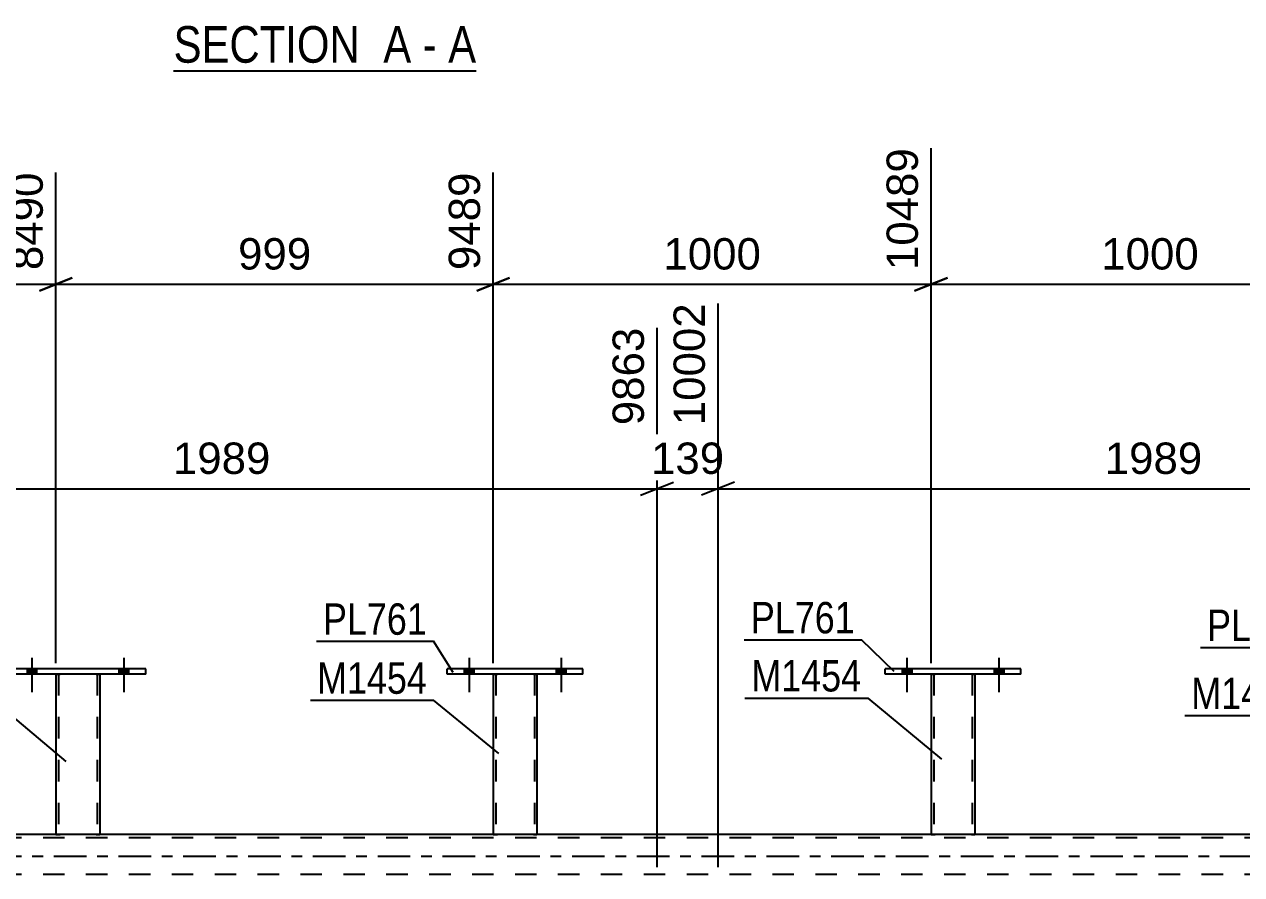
# Model space of a CAD drawing. Header units: millimetres. Extents: x 0 to 841, y 0 to 594.
# Drawn here: x 415.9 to 527.1, y 440.3 to 517.9 of the extents above; entities that cross this region are included whole.
import ezdxf

# ---------------------------------------------------------------- set-up
doc = ezdxf.new("R2010")
doc.units = ezdxf.units.MM
doc.linetypes.add('DXK_LINE_DOT2', pattern=[3.9198, 1.9599, -1.9599])
doc.linetypes.add('DXK_LINE_DOT3', pattern=[5.9187, 2.979, -0.9799, 0.9799, -0.9799])
doc.styles.add('Arial', font='ARIAL.TTF', dxfattribs={"height": 0.2})
doc.styles.add('Arial Narrow', font='ARIALN.TTF', dxfattribs={"height": 0.2})

# ---------------------------------------------------------------- blocks, each defined once
blk = doc.blocks.new('Unknown-317662454-12 - 1694')
at = {"color": 6, "linetype": 'Continuous'}
blk.add_line((429.51, 513.69), (457.15, 513.69), dxfattribs=at)
at = {"color": 0, "linetype": 'Continuous'}
for points in [[(447.62, 514.44), (447.62, 517.94), (429.51, 517.94), (429.51, 514.44)], [(451.22, 514.44), (451.22, 517.94), (448.67, 517.94), (448.67, 514.44)], [(453.55, 514.44), (453.55, 517.94), (452.27, 517.94), (452.27, 514.44)], [(457.15, 514.44), (457.15, 517.94), (454.6, 517.94), (454.6, 514.44)]]:
    blk.add_wipeout(points, dxfattribs=at)
at = {"color": 7, "linetype": 'Continuous', "style": 'Arial Narrow'}
for s, p in [('SECTION ', (429.51, 514.44)), ('A', (448.67, 514.44)), ('A', (454.6, 514.44)), ('-', (452.27, 514.44))]:
    blk.add_text(s, height=3.34, dxfattribs=at).set_placement(p)
blk = doc.blocks.new('Bolt-317662454-2955 - 2855')
at = {"linetype": 'Continuous'}
for points in [[(416.12, 458.6), (417, 458.6), (417, 459.08), (416.12, 459.08)], [(424.52, 458.6), (425.4, 458.6), (425.4, 459.08), (424.52, 459.08)]]:
    blk.add_hatch(color=1, dxfattribs=at).paths.add_polyline_path(points)
at = {"color": 1, "linetype": 'Continuous'}
for p, q in [((416.56, 460.08), (416.56, 456.96)), ((424.96, 460.08), (424.96, 456.96)), ((416.12, 459.08), (416.12, 458.6)), ((417, 459.08), (417, 458.6)), ((424.52, 459.08), (424.52, 458.6)), ((425.4, 459.08), (425.4, 458.6))]:
    blk.add_line(p, q, dxfattribs=at)
blk = doc.blocks.new('Part-317662454-3079 - 2855')
at = {"color": 2, "linetype": 'Continuous'}
for p, q in [((458.71, 458.6), (458.71, 443.96)), ((462.71, 458.6), (462.71, 443.96)), ((458.75, 443.96), (458.71, 443.96)), ((458.85, 443.96), (458.75, 443.96)), ((459.01, 443.96), (458.85, 443.96)), ((462.42, 443.96), (459.01, 443.96)), ((462.57, 443.96), (462.42, 443.96)), ((462.68, 443.96), (462.57, 443.96)), ((462.71, 443.96), (462.68, 443.96))]:
    blk.add_line(p, q, dxfattribs=at)
at = {"color": 7, "linetype": 'DXK_LINE_DOT2'}
for p, q in [((458.71, 458.6), (458.71, 458.6)), ((458.71, 458.6), (458.71, 458.6)), ((458.71, 458.6), (458.71, 458.6)), ((458.75, 458.6), (458.71, 458.6)), ((458.71, 458.6), (458.75, 458.6)), ((458.85, 458.6), (458.75, 458.6)), ((458.75, 458.6), (458.85, 458.6)), ((459.01, 458.6), (458.85, 458.6)), ((458.85, 458.6), (459.01, 458.6)), ((458.95, 458.6), (458.95, 458.6)), ((458.95, 458.6), (458.95, 443.96)), ((458.97, 458.6), (458.95, 458.6)), ((458.95, 458.6), (458.97, 458.6)), ((459.02, 458.6), (458.97, 458.6)), ((458.97, 458.6), (459.02, 458.6)), ((462.42, 458.6), (459.01, 458.6)), ((462.42, 458.6), (459.01, 458.6)), ((462.32, 458.6), (459.02, 458.6)), ((459.02, 458.6), (459.1, 458.6)), ((462.4, 458.6), (459.1, 458.6)), ((462.4, 458.6), (462.32, 458.6)), ((462.45, 458.6), (462.4, 458.6)), ((462.4, 458.6), (462.45, 458.6)), ((462.42, 458.6), (462.57, 458.6)), ((462.57, 458.6), (462.42, 458.6)), ((462.47, 458.6), (462.45, 458.6)), ((462.45, 458.6), (462.47, 458.6)), ((462.47, 458.6), (462.47, 458.6)), ((462.47, 458.6), (462.47, 443.96)), ((462.57, 458.6), (462.68, 458.6)), ((462.68, 458.6), (462.57, 458.6)), ((462.68, 458.6), (462.71, 458.6)), ((462.71, 458.6), (462.68, 458.6)), ((462.71, 458.6), (462.71, 458.6)), ((462.71, 458.6), (462.71, 458.6)), ((462.71, 458.6), (462.71, 458.6)), ((458.71, 443.96), (458.75, 443.96)), ((458.75, 443.96), (458.85, 443.96)), ((458.85, 443.96), (459.01, 443.96)), ((458.97, 443.96), (458.95, 443.96)), ((458.95, 443.96), (458.97, 443.96)), ((459.02, 443.96), (458.97, 443.96)), ((458.97, 443.96), (459.01, 443.96)), ((462.42, 443.96), (459.01, 443.96)), ((459.01, 443.96), (459.02, 443.96)), ((462.32, 443.96), (459.02, 443.96)), ((459.02, 443.96), (459.1, 443.96)), ((462.4, 443.96), (459.1, 443.96)), ((462.4, 443.96), (462.32, 443.96)), ((462.45, 443.96), (462.4, 443.96)), ((462.4, 443.96), (462.45, 443.96)), ((462.42, 443.96), (462.57, 443.96)), ((462.47, 443.96), (462.45, 443.96)), ((462.45, 443.96), (462.47, 443.96)), ((462.57, 443.96), (462.68, 443.96)), ((462.68, 443.96), (462.71, 443.96))]:
    blk.add_line(p, q, dxfattribs=at)
blk = doc.blocks.new('Part-317662454-2923 - 2855')
at = {"color": 2, "linetype": 'Continuous'}
for p, q in [((418.76, 443.96), (382.71, 443.96)), ((458.71, 443.96), (422.76, 443.96)), ((498.71, 443.96), (462.71, 443.96)), ((538.71, 443.96), (502.71, 443.96))]:
    blk.add_line(p, q, dxfattribs=at)
at = {"color": 7, "linetype": 'DXK_LINE_DOT2'}
for p, q in [((422.76, 443.96), (418.76, 443.96)), ((462.71, 443.96), (458.71, 443.96)), ((502.71, 443.96), (498.71, 443.96)), ((764.49, 443.64), (79.16, 443.64)), ((764.49, 440.28), (79.16, 440.28))]:
    blk.add_line(p, q, dxfattribs=at)
at = {"color": 7, "linetype": 'DXK_LINE_DOT3'}
blk.add_line((69.36, 441.96), (764.49, 441.96), dxfattribs=at)
blk = doc.blocks.new('Bolt-317662454-2951 - 2855')
at = {"linetype": 'Continuous'}
for points in [[(496.07, 458.6), (496.95, 458.6), (496.95, 459.08), (496.07, 459.08)], [(504.47, 458.6), (505.35, 458.6), (505.35, 459.08), (504.47, 459.08)]]:
    blk.add_hatch(color=1, dxfattribs=at).paths.add_polyline_path(points)
at = {"color": 1, "linetype": 'Continuous'}
for p, q in [((496.51, 460.08), (496.51, 456.96)), ((504.91, 460.08), (504.91, 456.96)), ((496.07, 459.08), (496.07, 458.6)), ((496.95, 459.08), (496.95, 458.6)), ((504.47, 459.08), (504.47, 458.6)), ((505.35, 459.08), (505.35, 458.6))]:
    blk.add_line(p, q, dxfattribs=at)
blk = doc.blocks.new('Bolt-317662454-2952 - 2855')
at = {"linetype": 'Continuous'}
for points in [[(456.07, 458.6), (456.95, 458.6), (456.95, 459.08), (456.07, 459.08)], [(464.47, 458.6), (465.35, 458.6), (465.35, 459.08), (464.47, 459.08)]]:
    blk.add_hatch(color=1, dxfattribs=at).paths.add_polyline_path(points)
at = {"color": 1, "linetype": 'Continuous'}
for p, q in [((456.51, 460.08), (456.51, 456.96)), ((464.91, 460.08), (464.91, 456.96)), ((456.07, 459.08), (456.07, 458.6)), ((456.95, 459.08), (456.95, 458.6)), ((464.47, 459.08), (464.47, 458.6)), ((465.35, 459.08), (465.35, 458.6))]:
    blk.add_line(p, q, dxfattribs=at)
blk = doc.blocks.new('Bolt-317662454-2953 - 2855')
at = {"linetype": 'Continuous'}
for points in [[(456.07, 458.6), (456.95, 458.6), (456.95, 459.08), (456.07, 459.08)], [(464.47, 458.6), (465.35, 458.6), (465.35, 459.08), (464.47, 459.08)]]:
    blk.add_hatch(color=1, dxfattribs=at).paths.add_polyline_path(points)
at = {"color": 1, "linetype": 'Continuous'}
for p, q in [((456.51, 460.08), (456.51, 456.96)), ((464.91, 460.08), (464.91, 456.96)), ((456.07, 459.08), (456.07, 458.6)), ((456.95, 459.08), (456.95, 458.6)), ((464.47, 459.08), (464.47, 458.6)), ((465.35, 459.08), (465.35, 458.6))]:
    blk.add_line(p, q, dxfattribs=at)
blk = doc.blocks.new('Bolt-317662454-2954 - 2855')
at = {"linetype": 'Continuous'}
for points in [[(416.12, 458.6), (417, 458.6), (417, 459.08), (416.12, 459.08)], [(424.52, 458.6), (425.4, 458.6), (425.4, 459.08), (424.52, 459.08)]]:
    blk.add_hatch(color=1, dxfattribs=at).paths.add_polyline_path(points)
at = {"color": 1, "linetype": 'Continuous'}
for p, q in [((416.56, 460.08), (416.56, 456.96)), ((424.96, 460.08), (424.96, 456.96)), ((416.12, 459.08), (416.12, 458.6)), ((417, 459.08), (417, 458.6)), ((424.52, 459.08), (424.52, 458.6)), ((425.4, 459.08), (425.4, 458.6))]:
    blk.add_line(p, q, dxfattribs=at)
blk = doc.blocks.new('Bolt-317662454-2968 - 2855')
at = {"linetype": 'Continuous'}
for points in [[(496.07, 458.6), (496.95, 458.6), (496.95, 459.08), (496.07, 459.08)], [(504.47, 458.6), (505.35, 458.6), (505.35, 459.08), (504.47, 459.08)]]:
    blk.add_hatch(color=1, dxfattribs=at).paths.add_polyline_path(points)
at = {"color": 1, "linetype": 'Continuous'}
for p, q in [((496.51, 460.08), (496.51, 456.96)), ((504.91, 460.08), (504.91, 456.96)), ((496.07, 459.08), (496.07, 458.6)), ((496.95, 459.08), (496.95, 458.6)), ((504.47, 459.08), (504.47, 458.6)), ((505.35, 459.08), (505.35, 458.6))]:
    blk.add_line(p, q, dxfattribs=at)
blk = doc.blocks.new('Part-317662454-3089 - 2855')
at = {"color": 2, "linetype": 'Continuous'}
for p, q in [((418.76, 458.6), (418.76, 443.96)), ((422.76, 458.6), (422.76, 443.96)), ((418.8, 443.96), (418.76, 443.96)), ((418.9, 443.96), (418.8, 443.96)), ((419.06, 443.96), (418.9, 443.96)), ((422.47, 443.96), (419.06, 443.96)), ((422.62, 443.96), (422.47, 443.96)), ((422.73, 443.96), (422.62, 443.96)), ((422.76, 443.96), (422.73, 443.96))]:
    blk.add_line(p, q, dxfattribs=at)
at = {"color": 7, "linetype": 'DXK_LINE_DOT2'}
for p, q in [((418.76, 458.6), (418.76, 458.6)), ((418.76, 458.6), (418.76, 458.6)), ((418.76, 458.6), (418.76, 458.6)), ((418.8, 458.6), (418.76, 458.6)), ((418.76, 458.6), (418.8, 458.6)), ((418.9, 458.6), (418.8, 458.6)), ((418.8, 458.6), (418.9, 458.6)), ((419.06, 458.6), (418.9, 458.6)), ((418.9, 458.6), (419.06, 458.6)), ((419, 458.6), (419, 458.6)), ((419, 458.6), (419, 443.96)), ((419.02, 458.6), (419, 458.6)), ((419, 458.6), (419.02, 458.6)), ((419.07, 458.6), (419.02, 458.6)), ((419.02, 458.6), (419.07, 458.6)), ((422.47, 458.6), (419.06, 458.6)), ((422.47, 458.6), (419.06, 458.6)), ((422.37, 458.6), (419.07, 458.6)), ((419.07, 458.6), (419.15, 458.6)), ((422.45, 458.6), (419.15, 458.6)), ((422.45, 458.6), (422.37, 458.6)), ((422.5, 458.6), (422.45, 458.6)), ((422.45, 458.6), (422.5, 458.6)), ((422.47, 458.6), (422.62, 458.6)), ((422.62, 458.6), (422.47, 458.6)), ((422.52, 458.6), (422.5, 458.6)), ((422.5, 458.6), (422.52, 458.6)), ((422.52, 458.6), (422.52, 458.6)), ((422.52, 458.6), (422.52, 443.96)), ((422.62, 458.6), (422.73, 458.6)), ((422.73, 458.6), (422.62, 458.6)), ((422.73, 458.6), (422.76, 458.6)), ((422.76, 458.6), (422.73, 458.6)), ((422.76, 458.6), (422.76, 458.6)), ((422.76, 458.6), (422.76, 458.6)), ((422.76, 458.6), (422.76, 458.6)), ((418.76, 443.96), (418.8, 443.96)), ((418.8, 443.96), (418.9, 443.96)), ((418.9, 443.96), (419.06, 443.96)), ((419.02, 443.96), (419, 443.96)), ((419, 443.96), (419.02, 443.96)), ((419.07, 443.96), (419.02, 443.96)), ((419.02, 443.96), (419.06, 443.96)), ((422.47, 443.96), (419.06, 443.96)), ((419.06, 443.96), (419.07, 443.96)), ((422.37, 443.96), (419.07, 443.96)), ((419.07, 443.96), (419.15, 443.96)), ((422.45, 443.96), (419.15, 443.96)), ((422.45, 443.96), (422.37, 443.96)), ((422.5, 443.96), (422.45, 443.96)), ((422.45, 443.96), (422.5, 443.96)), ((422.47, 443.96), (422.62, 443.96)), ((422.52, 443.96), (422.5, 443.96)), ((422.5, 443.96), (422.52, 443.96)), ((422.62, 443.96), (422.73, 443.96)), ((422.73, 443.96), (422.76, 443.96))]:
    blk.add_line(p, q, dxfattribs=at)
blk = doc.blocks.new('Part-317662454-2983 - 2855')
at = {"color": 2, "linetype": 'Continuous'}
for p, q in [((498.71, 458.6), (498.71, 443.96)), ((502.71, 458.6), (502.71, 443.96)), ((498.75, 443.96), (498.71, 443.96)), ((498.85, 443.96), (498.75, 443.96)), ((499.01, 443.96), (498.85, 443.96)), ((502.42, 443.96), (499.01, 443.96)), ((502.57, 443.96), (502.42, 443.96)), ((502.68, 443.96), (502.57, 443.96)), ((502.71, 443.96), (502.68, 443.96))]:
    blk.add_line(p, q, dxfattribs=at)
at = {"color": 7, "linetype": 'DXK_LINE_DOT2'}
for p, q in [((498.71, 458.6), (498.71, 458.6)), ((498.71, 458.6), (498.71, 458.6)), ((498.71, 458.6), (498.71, 458.6)), ((498.75, 458.6), (498.71, 458.6)), ((498.71, 458.6), (498.75, 458.6)), ((498.85, 458.6), (498.75, 458.6)), ((498.75, 458.6), (498.85, 458.6)), ((499.01, 458.6), (498.85, 458.6)), ((498.85, 458.6), (499.01, 458.6)), ((498.95, 458.6), (498.95, 458.6)), ((498.95, 458.6), (498.95, 443.96)), ((498.97, 458.6), (498.95, 458.6)), ((498.95, 458.6), (498.97, 458.6)), ((499.02, 458.6), (498.97, 458.6)), ((498.97, 458.6), (499.02, 458.6)), ((502.42, 458.6), (499.01, 458.6)), ((502.42, 458.6), (499.01, 458.6)), ((502.32, 458.6), (499.02, 458.6)), ((499.02, 458.6), (499.1, 458.6)), ((502.4, 458.6), (499.1, 458.6)), ((502.4, 458.6), (502.32, 458.6)), ((502.45, 458.6), (502.4, 458.6)), ((502.4, 458.6), (502.45, 458.6)), ((502.42, 458.6), (502.57, 458.6)), ((502.57, 458.6), (502.42, 458.6)), ((502.47, 458.6), (502.45, 458.6)), ((502.45, 458.6), (502.47, 458.6)), ((502.47, 458.6), (502.47, 458.6)), ((502.47, 458.6), (502.47, 443.96)), ((502.57, 458.6), (502.68, 458.6)), ((502.68, 458.6), (502.57, 458.6)), ((502.68, 458.6), (502.71, 458.6)), ((502.71, 458.6), (502.68, 458.6)), ((502.71, 458.6), (502.71, 458.6)), ((502.71, 458.6), (502.71, 458.6)), ((502.71, 458.6), (502.71, 458.6)), ((498.71, 443.96), (498.75, 443.96)), ((498.75, 443.96), (498.85, 443.96)), ((498.85, 443.96), (499.01, 443.96)), ((498.97, 443.96), (498.95, 443.96)), ((498.95, 443.96), (498.97, 443.96)), ((499.02, 443.96), (498.97, 443.96)), ((498.97, 443.96), (499.01, 443.96)), ((502.42, 443.96), (499.01, 443.96)), ((499.01, 443.96), (499.02, 443.96)), ((502.32, 443.96), (499.02, 443.96)), ((499.02, 443.96), (499.1, 443.96)), ((502.4, 443.96), (499.1, 443.96)), ((502.4, 443.96), (502.32, 443.96)), ((502.45, 443.96), (502.4, 443.96)), ((502.4, 443.96), (502.45, 443.96)), ((502.42, 443.96), (502.57, 443.96)), ((502.47, 443.96), (502.45, 443.96)), ((502.45, 443.96), (502.47, 443.96)), ((502.57, 443.96), (502.68, 443.96)), ((502.68, 443.96), (502.71, 443.96))]:
    blk.add_line(p, q, dxfattribs=at)
blk = doc.blocks.new('Part-317662454-2988 - 2855')
at = {"color": 2, "linetype": 'Continuous'}
for p, q in [((454.51, 458.6), (454.51, 459.08)), ((466.91, 459.08), (454.51, 459.08)), ((466.91, 458.6), (454.51, 458.6)), ((466.91, 458.6), (466.91, 459.08))]:
    blk.add_line(p, q, dxfattribs=at)
blk = doc.blocks.new('Part-317662454-3064 - 2855')
at = {"color": 2, "linetype": 'Continuous'}
for p, q in [((494.51, 458.6), (494.51, 459.08)), ((506.91, 459.08), (494.51, 459.08)), ((506.91, 458.6), (494.51, 458.6)), ((506.91, 458.6), (506.91, 459.08))]:
    blk.add_line(p, q, dxfattribs=at)
blk = doc.blocks.new('Part-317662454-3084 - 2855')
at = {"color": 2, "linetype": 'Continuous'}
for p, q in [((414.56, 458.6), (414.56, 459.08)), ((426.96, 459.08), (414.56, 459.08)), ((426.96, 458.6), (414.56, 458.6)), ((426.96, 458.6), (426.96, 459.08))]:
    blk.add_line(p, q, dxfattribs=at)
blk = doc.blocks.new('StraightDimension-317662454-4275 - 2855')
at = {"color": 7, "linetype": 'Continuous'}
for p, q in [((394.12, 440.96), (394.12, 490.22)), ((473.68, 440.96), (473.68, 490.22)), ((395.62, 476.13), (392.62, 474.93)), ((472.18, 474.93), (475.18, 476.13)), ((394.12, 475.53), (473.68, 475.53))]:
    blk.add_line(p, q, dxfattribs=at)
at = {"color": 0, "linetype": 'Continuous'}
blk.add_wipeout([(473.08, 490.82), (468.88, 490.82), (468.88, 480.73), (473.08, 480.73)], dxfattribs=at)
at = {"color": 0}
blk.add_wipeout([(438.95, 476.28), (438.95, 480.48), (428.85, 480.48), (428.85, 476.28)], dxfattribs=at)
at = {"color": 3, "linetype": 'Continuous', "style": 'Arial'}
blk.add_text('9863', height=2.865, rotation=90.0002, dxfattribs=at).set_placement((472.48, 481.33))
at = {"color": 3, "style": 'Arial'}
blk.add_text('1989', height=2.865, dxfattribs=at).set_placement((429.45, 476.88))
blk = doc.blocks.new('StraightDimension-317662454-4257 - 2855')
at = {"color": 7, "linetype": 'Continuous'}
for p, q in [((479.25, 440.96), (479.25, 492.44)), ((473.68, 440.96), (473.68, 490.22)), ((472.18, 474.93), (475.18, 476.13)), ((480.75, 476.13), (477.75, 474.93)), ((473.68, 475.53), (479.25, 475.53))]:
    blk.add_line(p, q, dxfattribs=at)
at = {"color": 0}
blk.add_wipeout([(480.4, 476.28), (480.4, 480.48), (472.53, 480.48), (472.53, 476.28)], dxfattribs=at)
at = {"color": 3, "style": 'Arial'}
blk.add_text('139', height=2.865, dxfattribs=at).set_placement((473.13, 476.88))
at = {"color": 0, "linetype": 'Continuous'}
blk.add_wipeout([(478.65, 493.04), (474.45, 493.04), (474.45, 480.73), (478.65, 480.73)], dxfattribs=at)
at = {"color": 3, "linetype": 'Continuous', "style": 'Arial'}
blk.add_text('10002', height=2.865, rotation=90.0002, dxfattribs=at).set_placement((478.05, 481.33))
blk = doc.blocks.new('StraightDimension-317662454-14659 - 2855')
at = {"color": 7, "linetype": 'Continuous'}
for p, q in [((378.71, 459.6), (378.71, 504.4)), ((418.76, 459.6), (418.76, 504.4)), ((380.21, 494.8), (377.21, 493.6)), ((378.71, 494.2), (418.76, 494.2)), ((417.26, 493.6), (420.26, 494.8))]:
    blk.add_line(p, q, dxfattribs=at)
at = {"color": 0}
blk.add_wipeout([(403.78, 494.95), (403.78, 499.15), (393.69, 499.15), (393.69, 494.95)], dxfattribs=at)
at = {"color": 3, "style": 'Arial'}
blk.add_text('1001', height=2.865, dxfattribs=at).set_placement((394.29, 495.55))
at = {"color": 0, "linetype": 'Continuous'}
blk.add_wipeout([(418.16, 505), (413.96, 505), (413.96, 494.9), (418.16, 494.9)], dxfattribs=at)
at = {"color": 3, "linetype": 'Continuous', "style": 'Arial'}
blk.add_text('8490', height=2.865, rotation=90.0002, dxfattribs=at).set_placement((417.56, 495.5))
blk = doc.blocks.new('StraightDimension-317662454-4239 - 2855')
at = {"color": 7, "linetype": 'Continuous'}
for p, q in [((479.25, 440.96), (479.25, 492.44)), ((558.81, 440.96), (558.81, 492.44)), ((480.75, 476.13), (477.75, 474.93)), ((557.31, 474.93), (560.31, 476.13)), ((479.25, 475.53), (558.81, 475.53))]:
    blk.add_line(p, q, dxfattribs=at)
at = {"color": 0, "linetype": 'Continuous'}
blk.add_wipeout([(558.21, 493.04), (554.01, 493.04), (554.01, 480.73), (558.21, 480.73)], dxfattribs=at)
at = {"color": 0}
blk.add_wipeout([(524.08, 476.28), (524.08, 480.48), (513.98, 480.48), (513.98, 476.28)], dxfattribs=at)
at = {"color": 3, "linetype": 'Continuous', "style": 'Arial'}
blk.add_text('11991', height=2.865, rotation=90.0002, dxfattribs=at).set_placement((557.61, 481.33))
at = {"color": 3, "style": 'Arial'}
blk.add_text('1989', height=2.865, dxfattribs=at).set_placement((514.58, 476.88))
blk = doc.blocks.new('StraightDimension-317662454-14656 - 2855')
at = {"color": 7, "linetype": 'Continuous'}
for p, q in [((498.71, 459.6), (498.71, 506.62)), ((538.71, 459.6), (538.71, 506.62)), ((500.21, 494.8), (497.21, 493.6)), ((498.71, 494.2), (538.71, 494.2)), ((537.21, 493.6), (540.21, 494.8))]:
    blk.add_line(p, q, dxfattribs=at)
at = {"color": 0}
blk.add_wipeout([(523.76, 494.95), (523.76, 499.15), (513.66, 499.15), (513.66, 494.95)], dxfattribs=at)
at = {"color": 3, "style": 'Arial'}
blk.add_text('1000', height=2.865, dxfattribs=at).set_placement((514.26, 495.55))
at = {"color": 0, "linetype": 'Continuous'}
blk.add_wipeout([(538.11, 507.22), (533.91, 507.22), (533.91, 494.9), (538.11, 494.9)], dxfattribs=at)
at = {"color": 3, "linetype": 'Continuous', "style": 'Arial'}
blk.add_text('11489', height=2.865, rotation=90.0002, dxfattribs=at).set_placement((537.51, 495.5))
blk = doc.blocks.new('StraightDimension-317662454-14657 - 2855')
at = {"color": 7, "linetype": 'Continuous'}
for p, q in [((498.71, 459.6), (498.71, 506.62)), ((458.71, 459.6), (458.71, 504.4)), ((460.21, 494.8), (457.21, 493.6)), ((458.71, 494.2), (498.71, 494.2)), ((497.21, 493.6), (500.21, 494.8))]:
    blk.add_line(p, q, dxfattribs=at)
at = {"color": 0}
blk.add_wipeout([(483.76, 494.95), (483.76, 499.15), (473.66, 499.15), (473.66, 494.95)], dxfattribs=at)
at = {"color": 3, "style": 'Arial'}
blk.add_text('1000', height=2.865, dxfattribs=at).set_placement((474.26, 495.55))
at = {"color": 0, "linetype": 'Continuous'}
blk.add_wipeout([(498.11, 507.22), (493.91, 507.22), (493.91, 494.9), (498.11, 494.9)], dxfattribs=at)
at = {"color": 3, "linetype": 'Continuous', "style": 'Arial'}
blk.add_text('10489', height=2.865, rotation=90.0002, dxfattribs=at).set_placement((497.51, 495.5))
blk = doc.blocks.new('StraightDimension-317662454-14658 - 2855')
at = {"color": 7, "linetype": 'Continuous'}
for p, q in [((418.76, 459.6), (418.76, 504.4)), ((458.71, 459.6), (458.71, 504.4)), ((420.26, 494.8), (417.26, 493.6)), ((418.76, 494.2), (458.71, 494.2)), ((457.21, 493.6), (460.21, 494.8))]:
    blk.add_line(p, q, dxfattribs=at)
at = {"color": 0}
blk.add_wipeout([(442.67, 494.95), (442.67, 499.15), (434.8, 499.15), (434.8, 494.95)], dxfattribs=at)
at = {"color": 3, "style": 'Arial'}
blk.add_text('999', height=2.865, dxfattribs=at).set_placement((435.4, 495.55))
at = {"color": 0, "linetype": 'Continuous'}
blk.add_wipeout([(458.11, 505), (453.91, 505), (453.91, 494.9), (458.11, 494.9)], dxfattribs=at)
at = {"color": 3, "linetype": 'Continuous', "style": 'Arial'}
blk.add_text('9489', height=2.865, rotation=90.0002, dxfattribs=at).set_placement((457.51, 495.5))
blk = doc.blocks.new('Mark-317662454-3085 - 2855')
at = {"color": 30, "linetype": 'Continuous'}
for p in [(402.39, 455.7), (419.71, 450.61)]:
    blk.add_line(p, (413.64, 455.7), dxfattribs=at)
at = {"color": 0}
blk.add_wipeout([(413.04, 456.3), (413.04, 459.3), (402.99, 459.3), (402.99, 456.3)], dxfattribs=at)
blk.add_wipeout([(413.04, 456.3), (413.04, 459.3), (402.99, 459.3), (402.99, 456.3)], dxfattribs=at)
at = {"color": 3, "style": 'Arial Narrow'}
blk.add_text('M1454', height=2.863, dxfattribs=at).set_placement((402.99, 456.3))
blk = doc.blocks.new('Mark-317662454-2979 - 2855')
at = {"color": 30, "linetype": 'Continuous'}
for p in [(481.69, 456.41), (499.69, 450.82)]:
    blk.add_line(p, (492.95, 456.41), dxfattribs=at)
at = {"color": 0}
blk.add_wipeout([(492.35, 457.01), (492.35, 460.01), (482.29, 460.01), (482.29, 457.01)], dxfattribs=at)
blk.add_wipeout([(492.35, 457.01), (492.35, 460.01), (482.29, 460.01), (482.29, 457.01)], dxfattribs=at)
at = {"color": 3, "style": 'Arial Narrow'}
blk.add_text('M1454', height=2.863, dxfattribs=at).set_placement((482.29, 457.01))
blk = doc.blocks.new('Mark-317662454-2984 - 2855')
at = {"color": 30, "linetype": 'Continuous'}
for p in [(442.56, 461.59), (455.05, 458.75)]:
    blk.add_line(p, (453.26, 461.59), dxfattribs=at)
at = {"color": 0}
blk.add_wipeout([(452.66, 462.19), (452.66, 465.19), (443.16, 465.19), (443.16, 462.19)], dxfattribs=at)
blk.add_wipeout([(452.66, 462.19), (452.66, 465.19), (443.16, 465.19), (443.16, 462.19)], dxfattribs=at)
at = {"color": 3, "style": 'Arial Narrow'}
blk.add_text('PL761', height=2.863, dxfattribs=at).set_placement((443.16, 462.19))
blk = doc.blocks.new('Mark-317662454-3075 - 2855')
at = {"color": 30, "linetype": 'Continuous'}
for p in [(442.02, 456.2), (459.23, 451.35)]:
    blk.add_line(p, (453.27, 456.2), dxfattribs=at)
at = {"color": 0}
blk.add_wipeout([(452.67, 456.8), (452.67, 459.8), (442.62, 459.8), (442.62, 456.8)], dxfattribs=at)
blk.add_wipeout([(452.67, 456.8), (452.67, 459.8), (442.62, 459.8), (442.62, 456.8)], dxfattribs=at)
at = {"color": 3, "style": 'Arial Narrow'}
blk.add_text('M1454', height=2.863, dxfattribs=at).set_placement((442.62, 456.8))
blk = doc.blocks.new('Mark-317662454-3050 - 2855')
at = {"color": 30, "linetype": 'Continuous'}
for p in [(523.33, 461.02), (535.15, 458.77)]:
    blk.add_line(p, (534.03, 461.02), dxfattribs=at)
at = {"color": 0}
blk.add_wipeout([(533.43, 461.62), (533.43, 464.62), (523.93, 464.62), (523.93, 461.62)], dxfattribs=at)
blk.add_wipeout([(533.43, 461.62), (533.43, 464.62), (523.93, 464.62), (523.93, 461.62)], dxfattribs=at)
at = {"color": 3, "style": 'Arial Narrow'}
blk.add_text('PL761', height=2.863, dxfattribs=at).set_placement((523.93, 461.62))
blk = doc.blocks.new('Mark-317662454-3055 - 2855')
at = {"color": 30, "linetype": 'Continuous'}
for p in [(521.88, 454.8), (539.78, 449.51)]:
    blk.add_line(p, (533.14, 454.8), dxfattribs=at)
at = {"color": 0}
blk.add_wipeout([(532.54, 455.4), (532.54, 458.4), (522.48, 458.4), (522.48, 455.4)], dxfattribs=at)
blk.add_wipeout([(532.54, 455.4), (532.54, 458.4), (522.48, 458.4), (522.48, 455.4)], dxfattribs=at)
at = {"color": 3, "style": 'Arial Narrow'}
blk.add_text('M1454', height=2.863, dxfattribs=at).set_placement((522.48, 455.4))
blk = doc.blocks.new('Mark-317662454-3060 - 2855')
at = {"color": 30, "linetype": 'Continuous'}
for p in [(481.65, 461.72), (495.33, 458.83)]:
    blk.add_line(p, (492.36, 461.72), dxfattribs=at)
at = {"color": 0}
blk.add_wipeout([(491.76, 462.32), (491.76, 465.32), (482.25, 465.32), (482.25, 462.32)], dxfattribs=at)
blk.add_wipeout([(491.76, 462.32), (491.76, 465.32), (482.25, 465.32), (482.25, 462.32)], dxfattribs=at)
at = {"color": 3, "style": 'Arial Narrow'}
blk.add_text('PL761', height=2.863, dxfattribs=at).set_placement((482.25, 462.32))

msp = doc.modelspace()

# ---------------------------------------------------------------- block references
for name in ['Unknown-317662454-12 - 1694', 'Bolt-317662454-2955 - 2855', 'Bolt-317662454-2954 - 2855', 'Bolt-317662454-2952 - 2855', 'Bolt-317662454-2953 - 2855', 'Bolt-317662454-2951 - 2855', 'Bolt-317662454-2968 - 2855', 'Part-317662454-3084 - 2855', 'Part-317662454-3089 - 2855', 'Part-317662454-2988 - 2855', 'Part-317662454-3079 - 2855', 'Part-317662454-3064 - 2855', 'Part-317662454-2983 - 2855', 'Part-317662454-2923 - 2855']:
    msp.add_blockref(name, (0, 0))

# ---------------------------------------------------------------- next in the draw order: block references
msp.add_blockref('StraightDimension-317662454-4275 - 2855', (0, 0))

# ---------------------------------------------------------------- next in the draw order: block references
for name in ['StraightDimension-317662454-14659 - 2855', 'StraightDimension-317662454-4257 - 2855']:
    msp.add_blockref(name, (0, 0))

# ---------------------------------------------------------------- next in the draw order: block references
msp.add_blockref('StraightDimension-317662454-4239 - 2855', (0, 0))

# ---------------------------------------------------------------- next in the draw order: block references
msp.add_blockref('StraightDimension-317662454-14656 - 2855', (0, 0))

# ---------------------------------------------------------------- next in the draw order: block references
for name in ['StraightDimension-317662454-14657 - 2855', 'Mark-317662454-3050 - 2855']:
    msp.add_blockref(name, (0, 0))

# ---------------------------------------------------------------- next in the draw order: block references
for name in ['StraightDimension-317662454-14658 - 2855', 'Mark-317662454-2979 - 2855', 'Mark-317662454-3055 - 2855']:
    msp.add_blockref(name, (0, 0))

# ---------------------------------------------------------------- next in the draw order: block references
for name in ['Mark-317662454-2984 - 2855', 'Mark-317662454-3060 - 2855', 'Mark-317662454-3085 - 2855']:
    msp.add_blockref(name, (0, 0))

# ---------------------------------------------------------------- next in the draw order: block references
msp.add_blockref('Mark-317662454-3075 - 2855', (0, 0))

doc.saveas('drawing.dxf')
